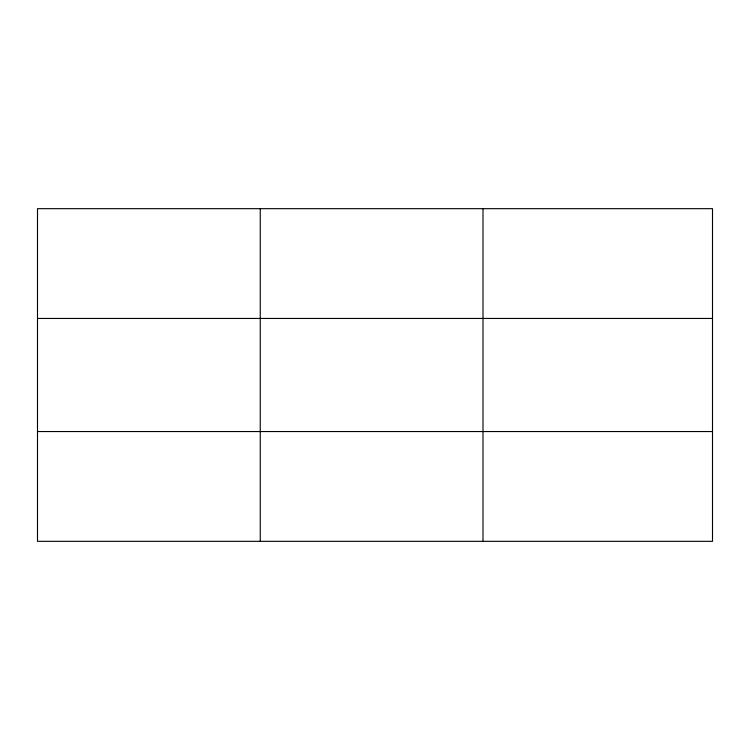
<?xml version="1.0" encoding="UTF-8"?>
<svg xmlns="http://www.w3.org/2000/svg" width="750" height="750" viewBox="0 0 750 750"><rect width="100%" height="100%" fill="white"/><g stroke="black" fill="none" stroke-linecap="round" stroke-linejoin="round"><path stroke-width="1.12" d="M260.25 208.669L260.25 541.331M483 208.669L483 541.331M37.5 318.45L712.5 318.45M37.5 431.55L712.5 431.55M712.5 513.891L712.5 541.331L37.5 541.331L37.5 208.669L712.5 208.669L712.5 513.891"/></g></svg>
